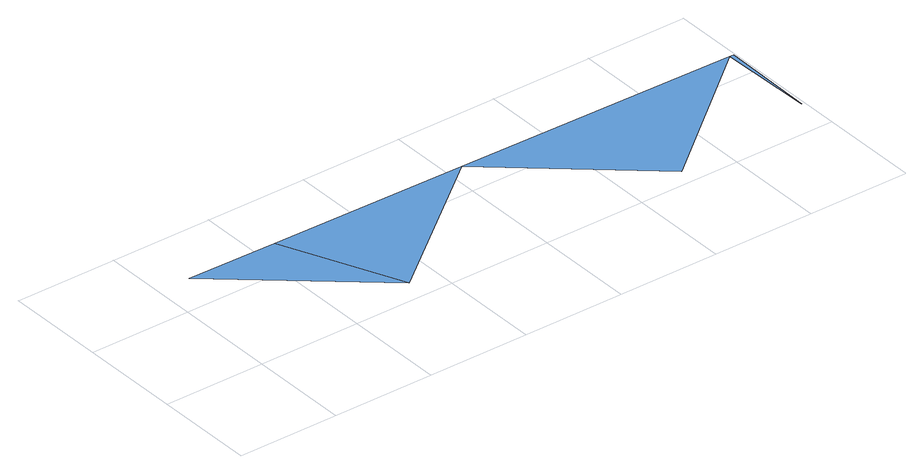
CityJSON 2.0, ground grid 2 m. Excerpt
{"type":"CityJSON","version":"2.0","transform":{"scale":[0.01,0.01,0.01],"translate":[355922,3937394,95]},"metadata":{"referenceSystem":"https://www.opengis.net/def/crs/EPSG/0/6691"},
"CityObjects":{
"waterbody1":{"type":"WaterBody","attributes":{"name":"9","class":"1140","function":"1","WaterBodyRiverFloodingRiskAttribute.description":"5","WaterBodyRiverFloodingRiskAttribute.rankOrg":"1","WaterBodyRiverFloodingRiskAttribute.adminType":"2","WaterBodyRiverFloodingRiskAttribute.scale":"L1"},"geometry":[{"type":"MultiSurface","lod":"1","boundaries":[[[0,1,2]],[[0,2,3]],[[4,5,3]],[[5,6,7]]]}]}
},
"vertices":[
[243,276,41],[65,279,41],[345,44,41],[632,270,41],[911,34,41],[1189,261,41],[1195,74,41],[1198,261,41]
]}
